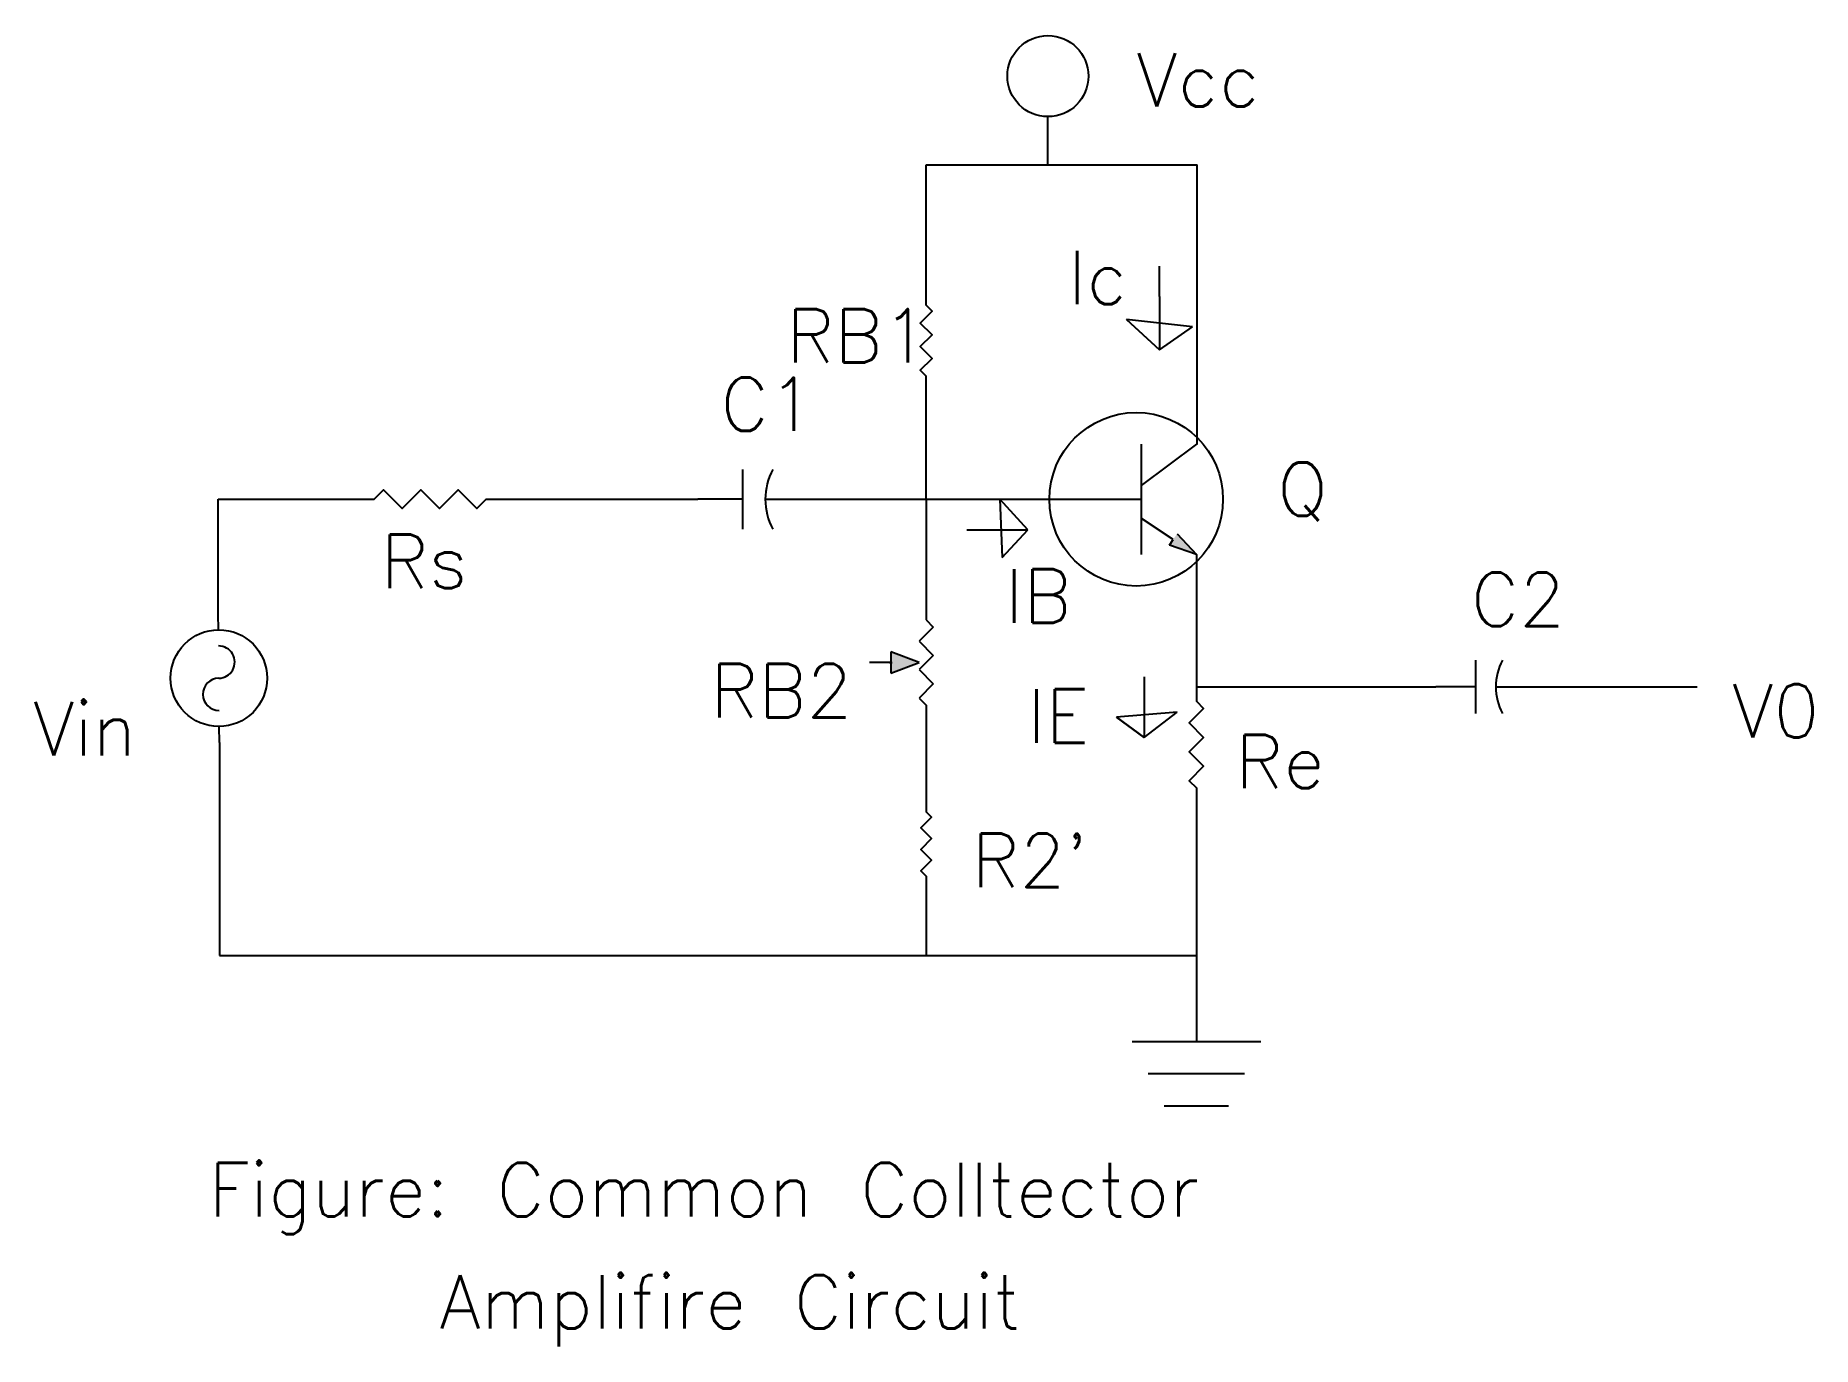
# Model space of a CAD drawing. Header units: inches. Extents: x 13.9 to 80.4, y -3.3 to 45.8.
import ezdxf

# ---------------------------------------------------------------- set-up
doc = ezdxf.new("R2010")
doc.units = ezdxf.units.IN
doc.header["$MEASUREMENT"] = 0
doc.styles.get("Standard").update_dxf_attribs({"font": 'txt.shx', "height": 2})

# ---------------------------------------------------------------- blocks, each defined once
blk = doc.blocks.new('Generator - AC')
at = {"color": 7}
for p, q in [((0, 0), (0.05, 0)), ((0.35, 0), (0.4, 0))]:
    blk.add_line(p, q, dxfattribs=at)
blk.add_circle((0.2, 0), 0.15, dxfattribs=at)
for centre, start, end in [((0.15, 0), 0, 180), ((0.25, 0), 180, 0)]:
    blk.add_arc(centre, 0.05, start, end, dxfattribs=at)
blk = doc.blocks.new('Resistor')
at = {"color": 7}
blk.add_lwpolyline([(0, 0), (0.05, 0), (0.075, 0.025), (0.125, -0.025), (0.175, 0.025), (0.225, -0.025), (0.275, 0.025), (0.325, -0.025), (0.35, 0), (0.4, 0)], dxfattribs=at)
blk = doc.blocks.new('Capacitor')
at = {"color": 7}
for p, q in [((0.15, -0.1), (0.15, 0.1)), ((0.15, 0), (0, 0)), ((0.225, 0), (0.4, 0))]:
    blk.add_line(p, q, dxfattribs=at)
blk.add_arc((0.4375, 0), 0.2125, 151.9275, 208.0725, dxfattribs=at)
blk = doc.blocks.new('Resistor - Variable')
at = {"color": 7}
for p, q in [((0, 0), (0.05, 0)), ((0.05, 0), (0.075, 0.025)), ((0.075, 0.025), (0.125, -0.025)), ((0.125, -0.025), (0.175, 0.025)), ((0.175, 0.025), (0.225, -0.025)), ((0.225, -0.025), (0.275, 0.025)), ((0.275, 0.025), (0.325, -0.025)), ((0.325, -0.025), (0.35, 0)), ((0.35, 0), (0.4, 0)), ((0.2, -0.025), (0.1625, -0.125)), ((0.2375, -0.125), (0.2, -0.025)), ((0.1625, -0.125), (0.2375, -0.125)), ((0.2, -0.13), (0.2, -0.12)), ((0.2, -0.125), (0.2, -0.2))]:
    blk.add_line(p, q, dxfattribs=at)
blk.add_solid([(0.2375, -0.125), (0.2, -0.025), (0.1625, -0.125)], dxfattribs=at)
blk = doc.blocks.new('Ground')
at = {"color": 7}
for p, q in [((-0.1, 0), (0.1, 0)), ((0.075, -0.05), (-0.075, -0.05)), ((-0.05, -0.1), (0.05, -0.1))]:
    blk.add_line(p, q, dxfattribs=at)
blk = doc.blocks.new('Transistor - NPN')
at = {"color": 7}
for p, q in [((0.199999, 0.2), (0.199999, -0.2)), ((0.399999, 0.2), (0.199999, 0.05)), ((0, 0), (0.199999, 0)), ((0.316132, -0.145536), (0.201153, -0.069033)), ((0.329748, -0.124569), (0.399999, -0.2)), ((0.302516, -0.166503), (0.316132, -0.145536)), ((0.399999, -0.2), (0.302516, -0.166503))]:
    blk.add_line(p, q, dxfattribs=at)
blk.add_solid([(0.302516, -0.166503), (0.399999, -0.2), (0.329748, -0.124569)], dxfattribs=at)

msp = doc.modelspace()

# ---------------------------------------------------------------- linework, layer by layer
for p, q in [((51.79, 40.918), (51.79, 42.72)), ((47.233, 36.101), (47.233, 40.918)), ((47.233, 40.918), (47.233, 40.918)), ((47.233, 40.918), (51.79, 40.918)), ((51.79, 40.918), (55.094, 40.918)), ((55.094, 40.918), (57.374, 40.918)), ((57.374, 30.458), (57.374, 40.918)), ((55.968, 35.987), (55.968, 37.125)), ((55.968, 35.987), (55.968, 33.996)), ((55.968, 33.996), (54.733, 35.133)), ((54.733, 35.133), (55.968, 33.996)), ((57.202, 34.849), (54.733, 35.133)), ((55.968, 33.996), (57.202, 34.849)), ((47.233, 28.401), (47.233, 32.573)), ((20.725, 24.121), (20.725, 28.401)), ((20.725, 28.401), (25.871, 28.401)), ((31.454, 28.401), (38.688, 28.401)), ((43.17, 28.401), (47.233, 28.401)), ((47.233, 28.401), (53.214, 28.401)), ((47.233, 28.401), (47.233, 24.418)), ((51.031, 27.263), (49.986, 28.401)), ((49.986, 28.401), (50.081, 26.22)), ((48.752, 27.263), (51.031, 27.263)), ((50.081, 26.22), (51.031, 27.263)), ((57.349, 26.334), (57.349, 21.384)), ((55.398, 21.763), (55.398, 19.487)), ((57.349, 21.384), (66.316, 21.384)), ((70.304, 21.384), (76.095, 21.384)), ((47.233, 20.17), (47.233, 17.116)), ((56.632, 20.435), (54.354, 20.246)), ((55.398, 19.487), (54.354, 20.246)), ((54.354, 20.246), (55.398, 19.487)), ((55.398, 19.487), (56.632, 20.435)), ((20.774, 19.297), (20.774, 13.513)), ((57.349, 17.059), (57.349, 11.332)), ((20.774, 13.513), (20.774, 11.332)), ((47.233, 13.892), (47.233, 11.332)), ((20.774, 11.332), (57.349, 11.332)), ((57.349, 11.332), (57.349, 8.108))]:
    msp.add_line(p, q)
for centre, radius in [((51.79, 44.237), 1.517), ((55.094, 28.401), 3.247)]:
    msp.add_circle(centre, radius)

# ---------------------------------------------------------------- block references
for name, p, xscale, yscale, zscale, rotation in [('Resistor', (47.233, 32.573), 8.818932367788591, 8.818932367788591, 8.818932367788591, 90), ('Generator - AC', (20.774, 19.297), 12.05899624076674, 12.05899624076674, 12.05899624076674, 90.5736255780334), ('Resistor - Variable', (47.233, 24.418), 10.62064984157875, 10.62064984157875, 10.62064984157875, 270), ('Resistor', (57.349, 21.384), 10.81030428304642, 10.81030428304642, 10.81030428304642, 270), ('Resistor', (47.233, 17.116), 8.060314601917895, 8.060314601917895, 8.060314601917895, 270)]:
    msp.add_blockref(name, p, dxfattribs=dict(xscale=xscale, yscale=yscale, zscale=zscale, rotation=rotation))
for name, p, xscale, yscale, zscale in [('Transistor - NPN', (53.214, 28.401), 10.33641391210483, 10.33641391210483, 10.33641391210483), ('Capacitor', (38.688, 28.401), 11.20303589272208, 11.20303589272208, 11.20303589272208), ('Resistor', (25.871, 28.401), 13.95632440383071, 13.95632440383071, 13.95632440383071), ('Capacitor', (66.316, 21.384), 9.968803023383373, 9.968803023383373, 9.968803023383373), ('Ground', (57.349, 8.108), 24.06299394978569, 24.06299394978569, 24.06299394978569)]:
    msp.add_blockref(name, p, dxfattribs=dict(xscale=xscale, yscale=yscale, zscale=zscale))

# ---------------------------------------------------------------- texts
for s, p in [('Vcc', (55.101, 43.097)), ('Ic', (52.538, 35.7)), ('RB1', (41.999, 33.519)), ('C1', (39.531, 30.959)), ('Q', (60.376, 27.783)), ('Rs', (26.809, 25.079)), ('IB', (50.187, 23.782)), ('C2', (67.633, 23.657)), ('RB2', (39.151, 20.243)), ('IE', (51.019, 19.295)), ('V0', (77.412, 19.485)), ('Vin', (13.802, 18.821)), ('Re', (58.804, 17.588)), ("R2'", (48.93, 13.89)), ('Figure: Common Colltector', (20.368, 1.569)), ('Amplifire Circuit', (29.018, -2.631))]:
    msp.add_text(s, height=2).set_placement(p)

doc.saveas('drawing.dxf')
